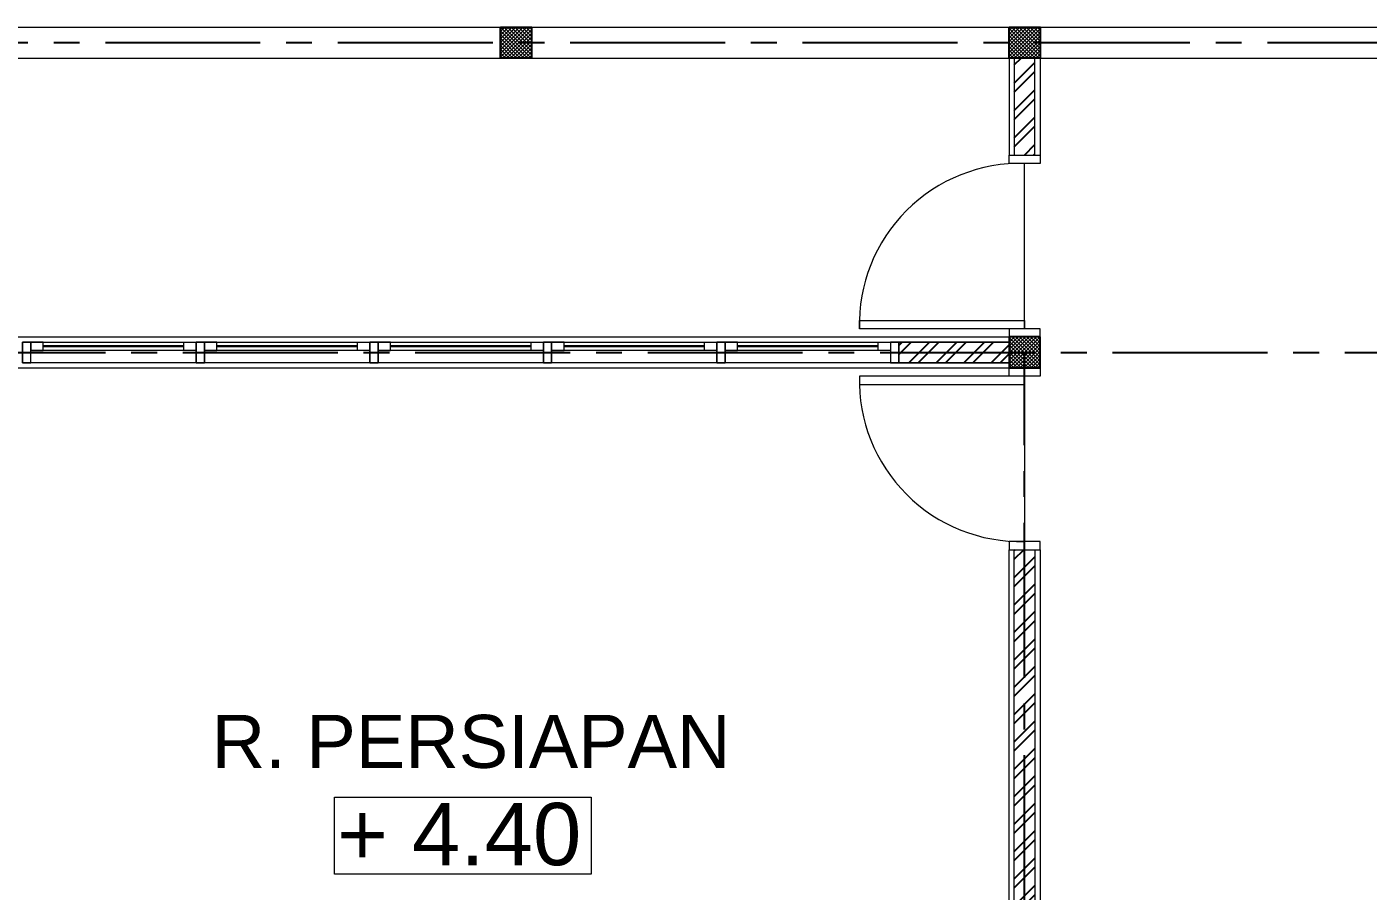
# Model space of a CAD drawing. Header units: inches. Extents: x 249 to 1192, y -18 to 440.
# Drawn here: x 764.53 to 771.02, y 217.27 to 221.45 of the extents above; entities that cross this region are included whole.
import ezdxf

# ---------------------------------------------------------------- set-up
doc = ezdxf.new("R2010")
doc.units = ezdxf.units.IN
doc.header["$MEASUREMENT"] = 0
doc.linetypes.add('CENTER2', pattern=[1.125, 0.75, -0.125, 0.125, -0.125])
for name, color, linetype, lineweight in [('ARSIR BETON', 8, 'Continuous', 0), ('DIMENSI', 85, 'Continuous', 20), ('DINDING', 6, 'Continuous', 0), ('DINDING2', 137, 'Continuous', 20), ('KACA', 141, 'Continuous', 30), ('KUSEN', 16, 'Continuous', 15), ('TEXT (KET. RUANG)', 7, 'Continuous', 5)]:
    doc.layers.add(name, color=color, linetype=linetype, lineweight=lineweight)
for name, color, linetype in [('ARSIR DINDING', 64, 'Continuous'), ('AS', 15, 'CENTER2'), ('KOLOM', 5, 'Continuous')]:
    doc.layers.add(name, color=color, linetype=linetype)
doc.styles.get("Standard").update_dxf_attribs({"font": 'arial.ttf'})
doc.dimstyles.new('UK. GDG PERTEMUAN', dxfattribs={"dimtxt": 0.5, "dimasz": 0.5, "dimexe": 0.5, "dimexo": 0.05, "dimgap": 0.1, "dimtad": 2, "dimdec": 0, "dimlfac": 100, "dimzin": 0, "dimdsep": 46, "dimtxsty": 'Standard', "dimblk": 'OBLIQUE', "dimcen": 0.09, "dimclrd": 8, "dimclre": 256, "dimclrt": 256, "dimadec": 0, "dimazin": 0, "dimtfac": 1, "dimtdec": 0, "dimtofl": 0, "dimtmove": 0, "dimatfit": 3, "dimldrblk": 'OBLIQUE', "dimfxl": 0, "dimtolj": 1, "dimtzin": 0, "dimarcsym": 0})

# ---------------------------------------------------------------- blocks, each defined once
blk = doc.blocks.new('ELV.+4.40')
at = {"layer": 'TEXT (KET. RUANG)', "color": 1}
blk.add_lwpolyline([(5.3971, 254.0859), (6.6395, 254.0859), (6.6395, 253.7129), (5.3971, 253.7129)], close=True, dxfattribs=at)
at = {"layer": 'TEXT (KET. RUANG)'}
blk.add_text('+ 4.40', height=0.3015, dxfattribs=at).set_placement((5.4089, 253.7562))
blk = doc.blocks.new('K2')
at = {"layer": 'ARSIR BETON'}
h = blk.add_hatch(dxfattribs=at)
h.set_pattern_fill('ANSI37', color=256, scale=0.1, style=0)
h.set_pattern_definition([(45, (-38.743626, 268.082874), (-0.0088388, 0.0088388), []), (135, (-38.743626, 268.082874), (-0.0088388, -0.0088388), [])])
h.paths.add_polyline_path([(-38.5936, 268.2329), (-38.7436, 268.2329), (-38.7436, 268.0829), (-38.5936, 268.0829)])
at = {"layer": 'KOLOM'}
blk.add_lwpolyline([(-38.7436, 268.0829), (-38.5936, 268.0829), (-38.5936, 268.2329), (-38.7436, 268.2329)], close=True, dxfattribs=at)
blk = doc.blocks.new('LANTAI 2')
at = {"layer": 'ARSIR DINDING'}
h = blk.add_hatch(dxfattribs=at)
h.set_pattern_fill('ANSI32', color=256, scale=0.25, style=0)
h.set_pattern_definition([(45, (693.03283, 204.69367), (-0.066291, 0.066291), []), (45, (693.07702, 204.69367), (-0.066291, 0.066291), [])])
h.paths.add_polyline_path([(693.1328, 205.1637), (693.0328, 205.1637), (693.0328, 204.6937), (693.1328, 204.6937)])
h = blk.add_hatch(dxfattribs=at)
h.set_pattern_fill('ANSI32', color=256, scale=0.25, style=0)
h.set_pattern_definition([(45, (692.47379, 203.68867), (-0.066291, 0.066291), []), (45, (692.517985, 203.68867), (-0.066291, 0.066291), [])])
h.paths.add_polyline_path([(693.0078, 203.6887), (693.0078, 203.7887), (692.4738, 203.7887), (692.4738, 203.6887)])
h = blk.add_hatch(dxfattribs=at)
h.set_pattern_fill('ANSI32', color=256, scale=0.25, style=0)
h.set_pattern_definition([(45, (693.03283, 199.91419), (-0.0662913, 0.0662913), []), (45, (693.07702, 199.91419), (-0.0662913, 0.0662913), [])])
h.paths.add_polyline_path([(693.0328, 202.7837), (693.1328, 202.7837), (693.1328, 199.9142), (693.0328, 199.9142)])
at = {"layer": 'AS'}
for points in [[(685.2581, 205.2387), (695.1833, 205.2387)], [(686.7581, 203.7387), (727.4581, 203.7387)], [(693.0828, 199.9142), (693.0828, 203.7387)]]:
    blk.add_lwpolyline(points, dxfattribs=at)
at = {"layer": 'DINDING'}
for points in [[(685.2581, 205.3137), (695.1833, 205.3137)], [(685.2581, 205.1637), (695.1833, 205.1637)], [(693.0078, 205.1637), (693.0078, 204.6937)], [(693.1578, 205.1637), (693.1578, 204.6937)], [(686.7581, 202.4387), (686.7581, 203.8137), (692.8828, 203.8137)], [(686.7581, 203.8137), (693.0078, 203.8137)], [(686.7581, 203.6637), (693.0078, 203.6637)], [(686.9081, 202.4387), (686.9081, 203.6637), (692.7328, 203.6637)]]:
    blk.add_lwpolyline(points, dxfattribs=at)
blk.add_lwpolyline([(693.0078, 202.7837), (693.1578, 202.7837), (693.1578, 199.9142), (693.0078, 199.9142)], close=True, dxfattribs=at)
at = {"layer": 'DINDING2'}
for points in [[(693.1328, 205.1637), (693.0328, 205.1637), (693.0328, 204.6937), (693.1328, 204.6937)], [(693.0328, 202.7837), (693.1328, 202.7837), (693.1328, 199.9142), (693.0328, 199.9142)]]:
    blk.add_lwpolyline(points, close=True, dxfattribs=at)
for points in [[(693.0078, 203.6887), (688.2331, 203.6887), (688.2331, 203.7887), (693.0078, 203.7887)], [(693.0078, 203.7887), (692.4738, 203.7887), (692.4738, 203.6887), (693.0078, 203.6887)]]:
    blk.add_lwpolyline(points, dxfattribs=at)
at = {"layer": 'KACA'}
for points in [[(689.013, 203.7686), (688.3328, 203.7686)], [(689.8532, 203.7686), (689.173, 203.7686)], [(690.6934, 203.7686), (690.0132, 203.7686)], [(691.5336, 203.7686), (690.8534, 203.7686)], [(692.3738, 203.7686), (691.6936, 203.7686)]]:
    blk.add_lwpolyline(points, dxfattribs=at)
at = {"layer": 'KUSEN'}
for points in [[(693.1578, 204.6937), (693.1578, 204.6537), (693.0078, 204.6537), (693.0078, 204.6937)], [(693.1578, 203.8137), (693.1578, 203.8537), (693.0078, 203.8537), (693.0078, 203.8137)], [(689.113, 203.6887), (688.2328, 203.6887), (688.2328, 203.7887), (689.113, 203.7887)], [(688.2328, 203.6887), (688.2728, 203.6887), (688.2728, 203.7887), (688.2328, 203.7887)], [(688.2728, 203.7487), (688.2728, 203.7887), (689.073, 203.7887), (689.073, 203.7487)], [(689.9532, 203.6887), (689.073, 203.6887), (689.073, 203.7887), (689.9532, 203.7887)], [(689.073, 203.6887), (689.113, 203.6887), (689.113, 203.7887), (689.073, 203.7887)], [(689.073, 203.7887), (689.073, 203.6887), (689.113, 203.6887), (689.113, 203.7887)], [(689.113, 203.7487), (689.113, 203.7887), (689.9132, 203.7887), (689.9132, 203.7487)], [(690.7934, 203.6887), (689.9132, 203.6887), (689.9132, 203.7887), (690.7934, 203.7887)], [(689.9132, 203.6887), (689.9532, 203.6887), (689.9532, 203.7887), (689.9132, 203.7887)], [(689.9132, 203.7887), (689.9132, 203.6887), (689.9532, 203.6887), (689.9532, 203.7887)], [(689.9532, 203.7487), (689.9532, 203.7887), (690.7534, 203.7887), (690.7534, 203.7487)], [(691.6336, 203.6887), (690.7534, 203.6887), (690.7534, 203.7887), (691.6336, 203.7887)], [(690.7534, 203.6887), (690.7934, 203.6887), (690.7934, 203.7887), (690.7534, 203.7887)], [(690.7534, 203.7887), (690.7534, 203.6887), (690.7934, 203.6887), (690.7934, 203.7887)], [(690.7934, 203.7487), (690.7934, 203.7887), (691.5936, 203.7887), (691.5936, 203.7487)], [(692.4738, 203.6887), (691.5936, 203.6887), (691.5936, 203.7887), (692.4738, 203.7887)], [(691.5936, 203.6887), (691.6336, 203.6887), (691.6336, 203.7887), (691.5936, 203.7887)], [(691.5936, 203.7887), (691.5936, 203.6887), (691.6336, 203.6887), (691.6336, 203.7887)], [(691.6336, 203.7487), (691.6336, 203.7887), (692.4338, 203.7887), (692.4338, 203.7487)], [(692.4338, 203.7887), (692.4338, 203.6887), (692.4738, 203.6887), (692.4738, 203.7887)], [(693.1578, 203.6637), (693.1578, 203.6237), (693.0078, 203.6237), (693.0078, 203.6637)], [(693.1578, 202.7837), (693.1578, 202.8237), (693.0078, 202.8237), (693.0078, 202.7837)]]:
    blk.add_lwpolyline(points, close=True, dxfattribs=at)
for points in [[(693.0828, 203.8537), (693.0828, 204.6537)], [(693.0828, 203.8537), (692.2828, 203.8537), (692.2828, 203.8937), (693.0828, 203.8937), (693.0828, 203.8537)], [(688.2728, 203.7487), (688.3328, 203.7487), (688.3328, 203.7887), (688.2728, 203.7887), (688.2728, 203.7487)], [(689.073, 203.7487), (689.013, 203.7487), (689.013, 203.7887), (689.073, 203.7887), (689.073, 203.7487)], [(689.113, 203.7487), (689.173, 203.7487), (689.173, 203.7887), (689.113, 203.7887), (689.113, 203.7487)], [(689.9132, 203.7487), (689.8532, 203.7487), (689.8532, 203.7887), (689.9132, 203.7887), (689.9132, 203.7487)], [(689.9532, 203.7487), (690.0132, 203.7487), (690.0132, 203.7887), (689.9532, 203.7887), (689.9532, 203.7487)], [(690.7534, 203.7487), (690.6934, 203.7487), (690.6934, 203.7887), (690.7534, 203.7887), (690.7534, 203.7487)], [(690.7934, 203.7487), (690.8534, 203.7487), (690.8534, 203.7887), (690.7934, 203.7887), (690.7934, 203.7487)], [(691.5936, 203.7487), (691.5336, 203.7487), (691.5336, 203.7887), (691.5936, 203.7887), (691.5936, 203.7487)], [(691.6336, 203.7487), (691.6936, 203.7487), (691.6936, 203.7887), (691.6336, 203.7887), (691.6336, 203.7487)], [(692.4338, 203.7487), (692.3738, 203.7487), (692.3738, 203.7887), (692.4338, 203.7887), (692.4338, 203.7487)], [(693.0828, 203.6237), (692.2828, 203.6237), (692.2828, 203.5837), (693.0828, 203.5837), (693.0828, 203.6237)], [(693.0828, 203.6237), (693.0828, 202.8237)]]:
    blk.add_lwpolyline(points, dxfattribs=at)
for centre, start, end in [((693.0628, 203.8737), 88.53114, 181.46875), ((693.0628, 203.6037), 178.5312, 271.4688)]:
    blk.add_arc(centre, 0.7803, start, end, dxfattribs=at)
at = {"xscale": -1, "rotation": 180}
for p in [(729.2891, 473.3965), (731.7515, 473.3965)]:
    blk.add_blockref('K2', p, dxfattribs=at)
at = {"rotation": 179.9999724896534}
blk.add_blockref('K2', (654.4143, 471.8966), dxfattribs=at)
at = {"layer": 'TEXT (KET. RUANG)'}
blk.add_blockref('ELV.+4.40', (684.3454, -52.4995), dxfattribs=at)
blk.add_text('R. PERSIAPAN', height=0.25678, dxfattribs=at).set_placement((689.1478, 201.7277))
blk = doc.blocks.new('_Oblique')
at = {"color": 0, "linetype": 'ByBlock', "lineweight": -2}
blk.add_line((-0.5, -0.5), (0.5, 0.5), dxfattribs=at)
blk = doc.blocks.new('*D209')
at = {"layer": 'DEFPOINTS', "color": 0}
for p in [(814.3861, 223.1325), (763.3861, 221.4843), (814.3861, 221.4365)]:
    blk.add_point(p, dxfattribs=at)
at = {"layer": 'DIMENSI', "lineweight": -2}
for p, q in [((763.3861, 221.5343), (763.3861, 223.6325)), ((814.3861, 221.4865), (814.3861, 223.6325))]:
    blk.add_line(p, q, dxfattribs=at)
at = {"layer": 'DIMENSI', "color": 8, "lineweight": -2}
blk.add_line((763.3861, 223.1325), (814.3861, 223.1325), dxfattribs=at)
at = {"layer": 'DIMENSI', "color": 8, "lineweight": -2, "xscale": 0.5, "yscale": 0.5, "zscale": 0.5, "rotation": 180}
blk.add_blockref('_Oblique', (763.3861, 223.1325), dxfattribs=at)
at = {"layer": 'DIMENSI', "color": 8, "lineweight": -2, "xscale": 0.5, "yscale": 0.5, "zscale": 0.5}
blk.add_blockref('_Oblique', (814.3861, 223.1325), dxfattribs=at)
at = {"layer": 'DIMENSI', "insert": (788.8861, 223.4878), "char_height": 0.5, "attachment_point": 5}
blk.add_mtext('\\A1;5100.0', dxfattribs=at)

msp = doc.modelspace()

# ---------------------------------------------------------------- block references
msp.add_blockref('LANTAI 2', (76.2777, 16.1343))

# ---------------------------------------------------------------- next in the draw order: dimensions: what is measured, and where the dimension line sits
at = {"layer": 'DIMENSI'}
dim = msp.add_linear_dim(base=(814.3861, 223.1325), p1=(763.3861, 221.4843), p2=(814.3861, 221.4365), dimstyle='UK. GDG PERTEMUAN', override={"dimdec": 1}, dxfattribs=at)
dim.commit()
dim.dimension.update_dxf_attribs({"geometry": '*D209', "text_midpoint": (788.8861, 223.4878)})

doc.saveas('drawing.dxf')
